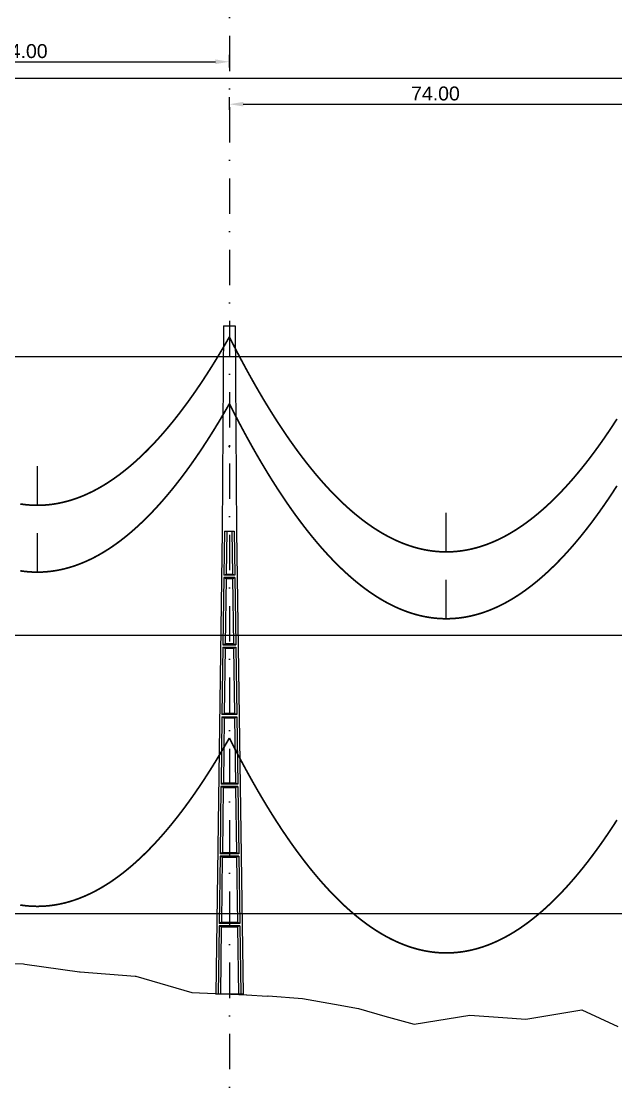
# Model space of a CAD drawing. Header units: metres. Extents: x -121 to 9872, y 3505 to 10721.
# Drawn here: x 2159.4 to 2266.1, y 9567.7 to 9760.2 of the extents above; entities that cross this region are included whole.
import ezdxf

# ---------------------------------------------------------------- set-up
doc = ezdxf.new("R2010")
doc.units = ezdxf.units.M
doc.header["$PDMODE"] = 2
doc.linetypes.add('DASHDOT', pattern=[25.4, 12.7, -6.35, 0, -6.35])
for name, color, linetype in [('CON-EOL- CA MAGNOLIA', 210, 'Continuous'), ('CON-EOL- PROJEÇÃO', 22, 'Continuous'), ('cotas', 7, 'Continuous'), ('Grade', 9, 'Continuous'), ('Ind.Rot', 8, 'DASHDOT'), ('Modelo_CotaTerreno_Perfil', 7, 'Continuous'), ('POSTE DT', 7, 'Continuous')]:
    doc.layers.add(name, color=color, linetype=linetype)
doc.styles.get("Standard").update_dxf_attribs({"font": 'arial.ttf'})
doc.dimstyles.new('ISO-25', dxfattribs={"dimtxt": 2.5, "dimasz": 2.5, "dimexe": 1.25, "dimexo": 0.625, "dimtad": 1, "dimzin": 1, "dimtxsty": 'Standard', "dimcen": 2.5, "dimaunit": 1, "dimadec": 3, "dimazin": 3, "dimtfac": 1, "dimtmove": 0, "dimatfit": 3, "dimfxlon": 1, "dimarcsym": 0})

# ---------------------------------------------------------------- blocks, each defined once
blk = doc.blocks.new('*U1')
at = {"layer": 'POSTE DT', "extrusion": (0, 1, 0)}
for p, q in [((-3.31, 378.23), (-4.05, 262)), ((-3.31, 378.23), (3.31, 378.23)), ((3.31, 378.23), (4.06, 262)), ((-4.05, 262), (-7.72, 0)), ((-4.05, 262), (-4.05, 262)), ((-2.73, 262), (-3.08, 237.05)), ((-2.73, 262), (2.75, 262)), ((-1.42, 262), (-1.77, 237.57)), ((1.43, 262), (1.77, 237.57)), ((2.75, 262), (3.1, 237.05)), ((4.06, 262), (7.72, 0)), ((3.1, 237.05), (-3.08, 237.05)), ((-3.1, 235.74), (-3.63, 197.65)), ((3.11, 235.73), (-3.1, 235.74)), ((-1.8, 235.21), (-2.32, 198.19)), ((1.8, 235.21), (2.32, 198.19)), ((3.11, 235.73), (3.65, 197.65)), ((-3.65, 196.34), (-4.19, 158.25)), ((-2.35, 195.8), (-2.87, 158.8)), ((2.35, 195.8), (2.87, 158.8)), ((3.66, 196.34), (4.2, 158.25)), ((-4.21, 156.94), (-4.74, 118.85)), ((-2.9, 156.39), (-3.42, 119.41)), ((2.91, 156.39), (3.42, 119.41)), ((4.21, 156.94), (4.75, 118.85)), ((-4.76, 117.54), (-5.29, 79.45)), ((4.77, 117.54), (-4.76, 117.54)), ((4.75, 118.85), (-4.74, 118.85)), ((-3.46, 116.98), (-3.97, 80.02)), ((3.46, 116.98), (3.98, 80.02)), ((4.77, 117.54), (5.3, 79.45)), ((5.3, 79.45), (-5.29, 79.45)), ((-5.31, 78.14), (-5.85, 40.06)), ((5.32, 78.14), (-5.31, 78.14)), ((-4.01, 77.57), (-4.53, 40.63)), ((4.01, 77.57), (4.53, 40.63)), ((5.32, 78.14), (5.85, 40.06)), ((-5.86, 38.74), (-6.41, 0)), ((5.87, 38.74), (-5.86, 38.74)), ((5.85, 40.06), (-5.85, 40.06)), ((-4.56, 38.17), (-5.1, 0)), ((4.56, 38.17), (5.1, 0)), ((5.87, 38.74), (6.41, 0)), ((-6.41, 0), (-7.72, 0)), ((-5.1, 0), (-6.41, 0)), ((5.1, 0), (-5.1, 0)), ((6.41, 0), (5.1, 0)), ((7.72, 0), (6.41, 0))]:
    blk.add_line(p, q, dxfattribs=at)
at = {"layer": 'POSTE DT', "ltscale": 3}
for points in [[(-3.65, 196.34), (3.66, 196.34)], [(-3.63, 197.65), (3.65, 197.65)], [(4.2, 158.25), (-4.19, 158.25)], [(-4.21, 156.94), (4.21, 156.94)]]:
    blk.add_lwpolyline(points, dxfattribs=at)
at = {"layer": 'POSTE DT'}
for points, knots in [([(0.25, 309.94), (0.25, 309.93), (0.25, 309.93), (0.25, 309.92), (0.25, 309.91), (0.25, 309.9), (0.25, 309.89), (0.24, 309.85), (0.22, 309.82), (0.19, 309.77), (0.16, 309.74), (0.11, 309.71), (0.08, 309.7), (0.01, 309.68), (-0.02, 309.68), (-0.08, 309.7), (-0.11, 309.71), (-0.16, 309.74), (-0.18, 309.76), (-0.21, 309.8), (-0.22, 309.82), (-0.24, 309.85), (-0.24, 309.87), (-0.25, 309.89), (-0.25, 309.9), (-0.25, 309.92), (-0.25, 309.92), (-0.25, 309.93), (-0.25, 309.94), (-0.25, 309.95), (-0.25, 309.95), (-0.25, 309.96), (-0.25, 309.97), (-0.24, 310), (-0.23, 310.02), (-0.21, 310.07), (-0.2, 310.09), (-0.15, 310.14), (-0.13, 310.15), (-0.07, 310.18), (-0.03, 310.19), (0.03, 310.19), (0.06, 310.18), (0.12, 310.16), (0.14, 310.14), (0.18, 310.11), (0.2, 310.09), (0.21, 310.06), (0.22, 310.05), (0.23, 310.04), (0.24, 310.01), (0.24, 309.99), (0.25, 309.97), (0.25, 309.96), (0.25, 309.95), (0.25, 309.94), (0.25, 309.94), (0.25, 309.94), (0.25, 309.94)], [-54.728303, -54.728303, -54.728303, -54.728303, -54.309038, -54.309038, -53.647169, -53.647169, -52.532885, -52.532885, -48.86224, -48.86224, -45.282765, -45.282765, -41.52867, -41.52867, -37.867486, -37.867486, -34.454589, -34.454589, -31.301423, -31.301423, -28.48103, -28.48103, -26.961755, -26.961755, -25.7544, -25.7544, -25.136228, -25.136228, -24.64409, -24.64409, -24.094201, -24.094201, -23.191199, -23.191199, -20.494482, -20.494482, -17.342863, -17.342863, -13.645538, -13.645538, -9.835989, -9.835989, -6.296781, -6.296781, -3.005029, -3.005029, 0, 0, 0, 1.527594, 1.527594, 3.697216, 3.697216, 4.489727, 4.489727, 5.01438, 5.01438, 5.095313, 5.095313, 5.095313, 5.095313]), ([(-1.77, 237.57), (-1.99, 237.49), (-2.21, 237.4), (-2.64, 237.22), (-2.86, 237.14), (-3.08, 237.05)], [0, 0, 0, 0, 56.660495, 56.660495, 113.412826, 113.412826, 113.412826, 113.412826]), ([(1.77, 237.57), (1.18, 237.57), (0.59, 237.57), (-0.59, 237.57), (-1.18, 237.57), (-1.77, 237.57)], [0, 0, 0, 0, 67.306894, 67.306894, 134.614447, 134.614447, 134.614447, 134.614447]), ([(3.1, 237.05), (2.87, 237.14), (2.65, 237.23), (2.21, 237.4), (1.99, 237.49), (1.77, 237.57)], [0, 0, 0, 0, 56.738948, 56.738948, 113.38731, 113.38731, 113.38731, 113.38731]), ([(-3.1, 235.74), (-2.88, 235.65), (-2.67, 235.56), (-2.23, 235.39), (-2.02, 235.3), (-1.8, 235.21)], [0.055576, 0.055576, 0.055576, 0.055576, 56.767409, 56.767409, 113.50757, 113.50757, 113.50757, 113.50757]), ([(-1.8, 235.21), (-1.2, 235.21), (-0.6, 235.21), (0.6, 235.21), (1.2, 235.21), (1.8, 235.21)], [0, 0, 0, 0, 68.567797, 68.567797, 137.136247, 137.136247, 137.136247, 137.136247]), ([(1.8, 235.21), (2.02, 235.3), (2.24, 235.38), (2.68, 235.56), (2.89, 235.65), (3.11, 235.73)], [0, 0, 0, 0, 56.845349, 56.845349, 113.599799, 113.599799, 113.599799, 113.599799]), ([(-3.65, 196.34), (-3.43, 196.25), (-3.22, 196.16), (-2.78, 195.98), (-2.57, 195.89), (-2.35, 195.8)], [0.054307, 0.054307, 0.054307, 0.054307, 63.527131, 63.527131, 127.063246, 127.063246, 127.063246, 127.063246]), ([(-2.32, 198.19), (-2.54, 198.1), (-2.76, 198.01), (-3.2, 197.83), (-3.41, 197.74), (-3.63, 197.65)], [0, 0, 0, 0, 63.412073, 63.412073, 126.777421, 126.777421, 126.777421, 126.777421]), ([(-2.35, 195.8), (-1.57, 195.8), (-0.78, 195.8), (0.79, 195.8), (1.57, 195.8), (2.35, 195.8)], [0, 0, 0, 0, 89.585713, 89.585713, 179.17191, 179.17191, 179.17191, 179.17191]), ([(2.32, 198.19), (1.55, 198.19), (0.77, 198.19), (-0.77, 198.19), (-1.55, 198.19), (-2.32, 198.19)], [0, 0, 0, 0, 88.31008, 88.31008, 176.620652, 176.620652, 176.620652, 176.620652]), ([(3.65, 197.65), (3.43, 197.74), (3.2, 197.83), (2.76, 198.01), (2.54, 198.1), (2.32, 198.19)], [0, 0, 0, 0, 63.488119, 63.488119, 126.880939, 126.880939, 126.880939, 126.880939]), ([(2.35, 195.8), (2.57, 195.89), (2.79, 195.98), (3.23, 196.16), (3.45, 196.25), (3.66, 196.34)], [0, 0, 0, 0, 63.60246, 63.60246, 127.109696, 127.109696, 127.109696, 127.109696]), ([(-2.87, 158.8), (-3.09, 158.71), (-3.31, 158.62), (-3.75, 158.43), (-3.97, 158.34), (-4.19, 158.25)], [0, 0, 0, 0, 70.301707, 70.301707, 140.590947, 140.590947, 140.590947, 140.590947]), ([(2.87, 158.8), (1.92, 158.8), (0.96, 158.8), (-0.96, 158.8), (-1.91, 158.8), (-2.87, 158.8)], [0, 0, 0, 0, 109.314454, 109.314454, 218.629264, 218.629264, 218.629264, 218.629264]), ([(4.2, 158.25), (3.98, 158.34), (3.76, 158.44), (3.31, 158.62), (3.09, 158.71), (2.87, 158.8)], [0, 0, 0, 0, 70.379198, 70.379198, 140.659718, 140.659718, 140.659718, 140.659718]), ([(-4.21, 156.94), (-3.99, 156.85), (-3.77, 156.75), (-3.34, 156.57), (-3.12, 156.48), (-2.9, 156.39)], [0.053423, 0.053423, 0.053423, 0.053423, 70.429742, 70.429742, 140.90167, 140.90167, 140.90167, 140.90167]), ([(-2.9, 156.39), (-1.94, 156.39), (-0.97, 156.39), (0.97, 156.39), (1.94, 156.39), (2.91, 156.39)], [0, 0, 0, 0, 110.60219, 110.60219, 221.20473, 221.20473, 221.20473, 221.20473]), ([(2.91, 156.39), (3.12, 156.48), (3.34, 156.57), (3.78, 156.75), (4, 156.85), (4.21, 156.94)], [0, 0, 0, 0, 70.506649, 70.506649, 140.914701, 140.914701, 140.914701, 140.914701]), ([(-4.76, 117.54), (-4.54, 117.45), (-4.32, 117.35), (-3.89, 117.17), (-3.67, 117.07), (-3.46, 116.98)], [0.052784, 0.052784, 0.052784, 0.052784, 77.438432, 77.438432, 154.950301, 154.950301, 154.950301, 154.950301]), ([(-3.42, 119.41), (-3.64, 119.32), (-3.86, 119.23), (-4.3, 119.04), (-4.52, 118.95), (-4.74, 118.85)], [0, 0, 0, 0, 77.299547, 77.299547, 154.618634, 154.618634, 154.618634, 154.618634]), ([(-3.46, 116.98), (-2.3, 116.98), (-1.15, 116.98), (1.15, 116.98), (2.31, 116.98), (3.46, 116.98)], [0, 0, 0, 0, 131.617604, 131.617604, 263.235447, 263.235447, 263.235447, 263.235447]), ([(3.42, 119.41), (2.28, 119.41), (1.14, 119.41), (-1.14, 119.41), (-2.28, 119.41), (-3.42, 119.41)], [0, 0, 0, 0, 130.319901, 130.319901, 260.640046, 260.640046, 260.640046, 260.640046]), ([(4.75, 118.85), (4.53, 118.95), (4.31, 119.04), (3.87, 119.23), (3.64, 119.32), (3.42, 119.41)], [0, 0, 0, 0, 77.381597, 77.381597, 154.66183, 154.66183, 154.66183, 154.66183]), ([(3.46, 116.98), (3.68, 117.07), (3.89, 117.17), (4.33, 117.35), (4.55, 117.45), (4.77, 117.54)], [0, 0, 0, 0, 77.520013, 77.520013, 154.938747, 154.938747, 154.938747, 154.938747]), ([(-3.97, 80.02), (-4.19, 79.93), (-4.41, 79.83), (-4.85, 79.64), (-5.07, 79.55), (-5.29, 79.45)], [0, 0, 0, 0, 84.379671, 84.379671, 168.809376, 168.809376, 168.809376, 168.809376]), ([(3.98, 80.02), (2.65, 80.02), (1.33, 80.02), (-1.32, 80.02), (-2.65, 80.02), (-3.97, 80.02)], [0, 0, 0, 0, 151.326157, 151.326157, 302.652465, 302.652465, 302.652465, 302.652465]), ([(5.3, 79.45), (5.08, 79.55), (4.86, 79.64), (4.42, 79.83), (4.2, 79.93), (3.98, 80.02)], [0, 0, 0, 0, 84.46863, 84.46863, 168.833721, 168.833721, 168.833721, 168.833721]), ([(-5.31, 78.14), (-5.09, 78.05), (-4.88, 77.95), (-4.44, 77.76), (-4.23, 77.67), (-4.01, 77.57)], [0.052308, 0.052308, 0.052308, 0.052308, 84.527725, 84.527725, 169.158824, 169.158824, 169.158824, 169.158824]), ([(-4.01, 77.57), (-2.67, 77.57), (-1.34, 77.57), (1.34, 77.57), (2.67, 77.57), (4.01, 77.57)], [0, 0, 0, 0, 152.632212, 152.632212, 305.264569, 305.264569, 305.264569, 305.264569]), ([(4.01, 77.57), (4.23, 77.67), (4.45, 77.76), (4.88, 77.95), (5.1, 78.05), (5.32, 78.14)], [0, 0, 0, 0, 84.616316, 84.616316, 169.129178, 169.129178, 169.129178, 169.129178]), ([(-5.86, 38.74), (-5.65, 38.65), (-5.43, 38.55), (-5, 38.36), (-4.78, 38.26), (-4.56, 38.17)], [0.026524, 0.026524, 0.026524, 0.026524, 91.679563, 91.679563, 183.466041, 183.466041, 183.466041, 183.466041]), ([(-4.53, 40.63), (-4.75, 40.53), (-4.97, 40.44), (-5.41, 40.25), (-5.63, 40.15), (-5.85, 40.06)], [0, 0, 0, 0, 91.523648, 91.523648, 183.126775, 183.126775, 183.126775, 183.126775]), ([(-4.56, 38.17), (-3.04, 38.17), (-1.52, 38.17), (1.52, 38.17), (3.04, 38.17), (4.56, 38.17)], [0, 0, 0, 0, 173.646192, 173.646192, 347.292451, 347.292451, 347.292451, 347.292451]), ([(4.53, 40.63), (3.02, 40.63), (1.51, 40.63), (-1.51, 40.63), (-3.02, 40.63), (-4.53, 40.63)], [0, 0, 0, 0, 172.33304, 172.33304, 344.666151, 344.666151, 344.666151, 344.666151]), ([(5.85, 40.06), (5.63, 40.15), (5.41, 40.25), (4.97, 40.44), (4.75, 40.53), (4.53, 40.63)], [0, 0, 0, 0, 91.621326, 91.621326, 183.137324, 183.137324, 183.137324, 183.137324]), ([(4.56, 38.17), (4.78, 38.26), (5, 38.36), (5.43, 38.55), (5.65, 38.65), (5.87, 38.74)], [0, 0, 0, 0, 91.776928, 91.776928, 183.448614, 183.448614, 183.448614, 183.448614])]:
    blk.add_open_spline(points, degree=3, knots=knots, dxfattribs=at)
blk = doc.blocks.new('*D69')
at = {"layer": 'cotas', "color": 0, "lineweight": -2, "transparency": 16777216}
for p, q in [((2122.76, 9751.94), (2122.76, 9754.19)), ((2196.76, 9751.94), (2196.76, 9754.19)), ((2125.26, 9752.94), (2194.26, 9752.94))]:
    blk.add_line(p, q, dxfattribs=at)
at = {"layer": 'cotas', "color": 0, "transparency": 16777216}
for points in [[(2125.26, 9753.36), (2125.26, 9752.52), (2122.76, 9752.94)], [(2194.26, 9753.36), (2194.26, 9752.52), (2196.76, 9752.94)]]:
    blk.add_solid(points, dxfattribs=at)
at = {"layer": 'Defpoints', "color": 0, "transparency": 16777216}
for p in [(2196.76, 9752.94), (2122.76, 9715.06), (2196.76, 9705.54)]:
    blk.add_point(p, dxfattribs=at)
at = {"layer": 'cotas', "color": 0, "transparency": 16777216, "insert": (2159.76, 9754.84), "char_height": 2.5, "attachment_point": 5}
blk.add_mtext('74.00', dxfattribs=at)
blk = doc.blocks.new('*D70')
at = {"layer": 'cotas', "color": 0, "lineweight": -2, "transparency": 16777216}
for p, q in [((2196.76, 9744.32), (2196.76, 9746.57)), ((2199.26, 9745.32), (2268.26, 9745.32)), ((2270.76, 9744.32), (2270.76, 9746.57))]:
    blk.add_line(p, q, dxfattribs=at)
at = {"layer": 'cotas', "color": 0, "transparency": 16777216}
for points in [[(2199.26, 9745.74), (2199.26, 9744.91), (2196.76, 9745.32)], [(2268.26, 9745.74), (2268.26, 9744.91), (2270.76, 9745.32)]]:
    blk.add_solid(points, dxfattribs=at)
at = {"layer": 'Defpoints', "color": 0, "transparency": 16777216}
for p in [(2270.76, 9745.32), (2196.76, 9705.54), (2270.76, 9698.2)]:
    blk.add_point(p, dxfattribs=at)
at = {"layer": 'cotas', "color": 0, "transparency": 16777216, "insert": (2233.76, 9747.23), "char_height": 2.5, "attachment_point": 5}
blk.add_mtext('74.00', dxfattribs=at)

msp = doc.modelspace()

# ---------------------------------------------------------------- linework, layer by layer
at = {"layer": 'CON-EOL- CA MAGNOLIA'}
for p, q in [((2162.285, 9673.311), (2162.285, 9680.311)), ((2235.708, 9664.948), (2235.708, 9671.948)), ((2162.285, 9661.311), (2162.285, 9668.311)), ((2162.285, 9661.311), (2162.285, 9668.311)), ((2235.708, 9652.948), (2235.708, 9659.948)), ((2235.708, 9652.947), (2235.708, 9659.947))]:
    msp.add_line(p, q, dxfattribs=at)
at = {"layer": 'CON-EOL- CA MAGNOLIA', "const_width": 0.3}
for points in [[(2159.212, 9673.55), (2159.58, 9673.497), (2159.948, 9673.45), (2160.316, 9673.409), (2160.684, 9673.376), (2161.053, 9673.35), (2161.421, 9673.33), (2161.789, 9673.317), (2162.157, 9673.311), (2162.525, 9673.312), (2162.893, 9673.32), (2163.262, 9673.335), (2163.63, 9673.357), (2163.998, 9673.385), (2164.366, 9673.421), (2164.734, 9673.463), (2165.102, 9673.512), (2165.47, 9673.568), (2165.839, 9673.631), (2166.207, 9673.701), (2166.575, 9673.778), (2166.943, 9673.861), (2167.311, 9673.952), (2167.679, 9674.049), (2168.048, 9674.153), (2168.416, 9674.264), (2168.784, 9674.382), (2169.152, 9674.507), (2169.52, 9674.639), (2169.888, 9674.777), (2170.257, 9674.923), (2170.625, 9675.075), (2170.993, 9675.234), (2171.361, 9675.401), (2171.729, 9675.574), (2172.097, 9675.753), (2172.465, 9675.94), (2172.834, 9676.134), (2173.202, 9676.334), (2173.57, 9676.542), (2173.938, 9676.756), (2174.306, 9676.977), (2174.674, 9677.205), (2175.043, 9677.44), (2175.411, 9677.682), (2175.779, 9677.931), (2176.147, 9678.187), (2176.515, 9678.449), (2176.883, 9678.719), (2177.252, 9678.995), (2177.62, 9679.278), (2177.988, 9679.568), (2178.356, 9679.865), (2178.724, 9680.169), (2179.092, 9680.48), (2179.461, 9680.798), (2179.829, 9681.122), (2180.197, 9681.454), (2180.565, 9681.792), (2180.933, 9682.138), (2181.301, 9682.49), (2181.669, 9682.849), (2182.038, 9683.215), (2182.406, 9683.588), (2182.774, 9683.968), (2183.142, 9684.355), (2183.51, 9684.749), (2183.878, 9685.149), (2184.247, 9685.557), (2184.615, 9685.971), (2184.983, 9686.392), (2185.351, 9686.821), (2185.719, 9687.256), (2186.087, 9687.698), (2186.456, 9688.147), (2186.824, 9688.603), (2187.192, 9689.066), (2187.56, 9689.536), (2187.928, 9690.013), (2188.296, 9690.496), (2188.664, 9690.987), (2189.033, 9691.485), (2189.401, 9691.989), (2189.769, 9692.501), (2190.137, 9693.019), (2190.505, 9693.545), (2190.873, 9694.077), (2191.242, 9694.616), (2191.61, 9695.162), (2191.978, 9695.715), (2192.346, 9696.275), (2192.714, 9696.843), (2193.082, 9697.417), (2193.451, 9697.998), (2193.819, 9698.586), (2194.187, 9699.181), (2194.555, 9699.782), (2194.923, 9700.391), (2195.291, 9701.007), (2195.66, 9701.63), (2196.028, 9702.26), (2196.396, 9702.896), (2196.764, 9703.54)], [(2196.764, 9703.54), (2197.132, 9702.812), (2197.5, 9702.09), (2197.868, 9701.375), (2198.237, 9700.668), (2198.605, 9699.967), (2198.973, 9699.274), (2199.341, 9698.587), (2199.709, 9697.908), (2200.077, 9697.235), (2200.446, 9696.57), (2200.814, 9695.911), (2201.182, 9695.26), (2201.55, 9694.615), (2201.918, 9693.977), (2202.286, 9693.347), (2202.655, 9692.723), (2203.023, 9692.106), (2203.391, 9691.496), (2203.759, 9690.894), (2204.127, 9690.298), (2204.495, 9689.709), (2204.864, 9689.127), (2205.232, 9688.552), (2205.6, 9687.984), (2205.968, 9687.423), (2206.336, 9686.869), (2206.704, 9686.322), (2207.072, 9685.782), (2207.441, 9685.249), (2207.809, 9684.723), (2208.177, 9684.203), (2208.545, 9683.691), (2208.913, 9683.185), (2209.281, 9682.687), (2209.65, 9682.195), (2210.018, 9681.711), (2210.386, 9681.233), (2210.754, 9680.762), (2211.122, 9680.299), (2211.49, 9679.842), (2211.859, 9679.392), (2212.227, 9678.949), (2212.595, 9678.513), (2212.963, 9678.083), (2213.331, 9677.661), (2213.699, 9677.246), (2214.067, 9676.837), (2214.436, 9676.436), (2214.804, 9676.041), (2215.172, 9675.654), (2215.54, 9675.273), (2215.908, 9674.899), (2216.276, 9674.532), (2216.645, 9674.172), (2217.013, 9673.819), (2217.381, 9673.473), (2217.749, 9673.133), (2218.117, 9672.801), (2218.485, 9672.476), (2218.854, 9672.157), (2219.222, 9671.845), (2219.59, 9671.54), (2219.958, 9671.243), (2220.326, 9670.951), (2220.694, 9670.667), (2221.063, 9670.39), (2221.431, 9670.12), (2221.799, 9669.856), (2222.167, 9669.6), (2222.535, 9669.35), (2222.903, 9669.108), (2223.271, 9668.872), (2223.64, 9668.643), (2224.008, 9668.421), (2224.376, 9668.205), (2224.744, 9667.997), (2225.112, 9667.796), (2225.48, 9667.601), (2225.849, 9667.414), (2226.217, 9667.233), (2226.585, 9667.059), (2226.953, 9666.892), (2227.321, 9666.732), (2227.689, 9666.578), (2228.058, 9666.432), (2228.426, 9666.293), (2228.794, 9666.16), (2229.162, 9666.034), (2229.53, 9665.916), (2229.898, 9665.804), (2230.266, 9665.699), (2230.635, 9665.6), (2231.003, 9665.509), (2231.371, 9665.425), (2231.739, 9665.347), (2232.107, 9665.276), (2232.475, 9665.212), (2232.844, 9665.156), (2233.212, 9665.105), (2233.58, 9665.062), (2233.948, 9665.026), (2234.316, 9664.997), (2234.684, 9664.974), (2235.053, 9664.958), (2235.421, 9664.95), (2235.789, 9664.948), (2236.157, 9664.953), (2236.525, 9664.964), (2236.893, 9664.983), (2237.262, 9665.009), (2237.63, 9665.041), (2237.998, 9665.081), (2238.366, 9665.127), (2238.734, 9665.18), (2239.102, 9665.24), (2239.47, 9665.307), (2239.839, 9665.38), (2240.207, 9665.461), (2240.575, 9665.548), (2240.943, 9665.643), (2241.311, 9665.744), (2241.679, 9665.852), (2242.048, 9665.967), (2242.416, 9666.089), (2242.784, 9666.218), (2243.152, 9666.353), (2243.52, 9666.496), (2243.888, 9666.645), (2244.257, 9666.801), (2244.625, 9666.965), (2244.993, 9667.135), (2245.361, 9667.311), (2245.729, 9667.495), (2246.097, 9667.686), (2246.465, 9667.884), (2246.834, 9668.088), (2247.202, 9668.299), (2247.57, 9668.517), (2247.938, 9668.743), (2248.306, 9668.975), (2248.674, 9669.214), (2249.043, 9669.459), (2249.411, 9669.712), (2249.779, 9669.971), (2250.147, 9670.238), (2250.515, 9670.511), (2250.883, 9670.792), (2251.252, 9671.079), (2251.62, 9671.373), (2251.988, 9671.674), (2252.356, 9671.982), (2252.724, 9672.296), (2253.092, 9672.618), (2253.461, 9672.946), (2253.829, 9673.282), (2254.197, 9673.624), (2254.565, 9673.974), (2254.933, 9674.33), (2255.301, 9674.693), (2255.669, 9675.063), (2256.038, 9675.44), (2256.406, 9675.823), (2256.774, 9676.214), (2257.142, 9676.612), (2257.51, 9677.016), (2257.878, 9677.428), (2258.247, 9677.846), (2258.615, 9678.271), (2258.983, 9678.704), (2259.351, 9679.143), (2259.719, 9679.589), (2260.087, 9680.042), (2260.456, 9680.502), (2260.824, 9680.969), (2261.192, 9681.442), (2261.56, 9681.923), (2261.928, 9682.411), (2262.296, 9682.906), (2262.664, 9683.407), (2263.033, 9683.915), (2263.401, 9684.431), (2263.769, 9684.953), (2264.137, 9685.483), (2264.505, 9686.019), (2264.873, 9686.562), (2265.242, 9687.112), (2265.61, 9687.669), (2265.978, 9688.233), (2266.346, 9688.804)], [(2159.212, 9661.551), (2159.58, 9661.497), (2159.948, 9661.449), (2160.316, 9661.409), (2160.684, 9661.376), (2161.053, 9661.349), (2161.421, 9661.33), (2161.789, 9661.317), (2162.157, 9661.311), (2162.525, 9661.312), (2162.893, 9661.32), (2163.262, 9661.335), (2163.63, 9661.357), (2163.998, 9661.385), (2164.366, 9661.421), (2164.734, 9661.463), (2165.102, 9661.512), (2165.47, 9661.568), (2165.839, 9661.631), (2166.207, 9661.701), (2166.575, 9661.778), (2166.943, 9661.861), (2167.311, 9661.952), (2167.679, 9662.049), (2168.048, 9662.153), (2168.416, 9662.264), (2168.784, 9662.382), (2169.152, 9662.507), (2169.52, 9662.639), (2169.888, 9662.777), (2170.257, 9662.923), (2170.625, 9663.075), (2170.993, 9663.234), (2171.361, 9663.401), (2171.729, 9663.574), (2172.097, 9663.753), (2172.465, 9663.94), (2172.834, 9664.134), (2173.202, 9664.334), (2173.57, 9664.542), (2173.938, 9664.756), (2174.306, 9664.977), (2174.674, 9665.205), (2175.043, 9665.44), (2175.411, 9665.682), (2175.779, 9665.931), (2176.147, 9666.187), (2176.515, 9666.449), (2176.883, 9666.719), (2177.252, 9666.995), (2177.62, 9667.278), (2177.988, 9667.568), (2178.356, 9667.865), (2178.724, 9668.169), (2179.092, 9668.48), (2179.461, 9668.798), (2179.829, 9669.122), (2180.197, 9669.454), (2180.565, 9669.792), (2180.933, 9670.138), (2181.301, 9670.49), (2181.669, 9670.849), (2182.038, 9671.215), (2182.406, 9671.588), (2182.774, 9671.968), (2183.142, 9672.355), (2183.51, 9672.748), (2183.878, 9673.149), (2184.247, 9673.557), (2184.615, 9673.971), (2184.983, 9674.392), (2185.351, 9674.821), (2185.719, 9675.256), (2186.087, 9675.698), (2186.456, 9676.147), (2186.824, 9676.603), (2187.192, 9677.066), (2187.56, 9677.536), (2187.928, 9678.013), (2188.296, 9678.496), (2188.664, 9678.987), (2189.033, 9679.485), (2189.401, 9679.989), (2189.769, 9680.501), (2190.137, 9681.019), (2190.505, 9681.544), (2190.873, 9682.077), (2191.242, 9682.616), (2191.61, 9683.162), (2191.978, 9683.715), (2192.346, 9684.276), (2192.714, 9684.843), (2193.082, 9685.417), (2193.451, 9685.998), (2193.819, 9686.586), (2194.187, 9687.18), (2194.555, 9687.782), (2194.923, 9688.391), (2195.291, 9689.007), (2195.66, 9689.63), (2196.028, 9690.26), (2196.396, 9690.896), (2196.764, 9691.54)], [(2159.212, 9661.55), (2159.58, 9661.497), (2159.948, 9661.449), (2160.316, 9661.409), (2160.684, 9661.376), (2161.053, 9661.35), (2161.421, 9661.33), (2161.789, 9661.317), (2162.157, 9661.311), (2162.525, 9661.312), (2162.893, 9661.32), (2163.262, 9661.335), (2163.63, 9661.357), (2163.998, 9661.385), (2164.366, 9661.421), (2164.734, 9661.463), (2165.102, 9661.512), (2165.47, 9661.568), (2165.839, 9661.631), (2166.207, 9661.701), (2166.575, 9661.778), (2166.943, 9661.861), (2167.311, 9661.952), (2167.679, 9662.049), (2168.048, 9662.153), (2168.416, 9662.264), (2168.784, 9662.382), (2169.152, 9662.507), (2169.52, 9662.639), (2169.888, 9662.777), (2170.257, 9662.923), (2170.625, 9663.075), (2170.993, 9663.234), (2171.361, 9663.401), (2171.729, 9663.574), (2172.097, 9663.753), (2172.465, 9663.94), (2172.834, 9664.134), (2173.202, 9664.334), (2173.57, 9664.542), (2173.938, 9664.756), (2174.306, 9664.977), (2174.674, 9665.205), (2175.043, 9665.44), (2175.411, 9665.682), (2175.779, 9665.931), (2176.147, 9666.187), (2176.515, 9666.449), (2176.883, 9666.719), (2177.252, 9666.995), (2177.62, 9667.278), (2177.988, 9667.568), (2178.356, 9667.865), (2178.724, 9668.169), (2179.092, 9668.48), (2179.461, 9668.798), (2179.829, 9669.122), (2180.197, 9669.454), (2180.565, 9669.792), (2180.933, 9670.138), (2181.301, 9670.49), (2181.669, 9670.849), (2182.038, 9671.215), (2182.406, 9671.588), (2182.774, 9671.968), (2183.142, 9672.355), (2183.51, 9672.748), (2183.878, 9673.149), (2184.247, 9673.557), (2184.615, 9673.971), (2184.983, 9674.392), (2185.351, 9674.821), (2185.719, 9675.256), (2186.087, 9675.698), (2186.456, 9676.147), (2186.824, 9676.603), (2187.192, 9677.066), (2187.56, 9677.536), (2187.928, 9678.013), (2188.296, 9678.496), (2188.664, 9678.987), (2189.033, 9679.485), (2189.401, 9679.989), (2189.769, 9680.501), (2190.137, 9681.019), (2190.505, 9681.544), (2190.873, 9682.077), (2191.242, 9682.616), (2191.61, 9683.162), (2191.978, 9683.715), (2192.346, 9684.275), (2192.714, 9684.843), (2193.082, 9685.417), (2193.451, 9685.998), (2193.819, 9686.586), (2194.187, 9687.181), (2194.555, 9687.782), (2194.923, 9688.391), (2195.291, 9689.007), (2195.66, 9689.63), (2196.028, 9690.26), (2196.396, 9690.896), (2196.764, 9691.54)], [(2196.764, 9691.54), (2197.132, 9690.811), (2197.5, 9690.09), (2197.868, 9689.375), (2198.237, 9688.668), (2198.605, 9687.967), (2198.973, 9687.274), (2199.341, 9686.587), (2199.709, 9685.908), (2200.077, 9685.235), (2200.446, 9684.57), (2200.814, 9683.911), (2201.182, 9683.259), (2201.55, 9682.615), (2201.918, 9681.977), (2202.286, 9681.347), (2202.655, 9680.723), (2203.023, 9680.106), (2203.391, 9679.496), (2203.759, 9678.894), (2204.127, 9678.298), (2204.495, 9677.709), (2204.864, 9677.127), (2205.232, 9676.552), (2205.6, 9675.984), (2205.968, 9675.423), (2206.336, 9674.869), (2206.704, 9674.322), (2207.072, 9673.782), (2207.441, 9673.249), (2207.809, 9672.723), (2208.177, 9672.203), (2208.545, 9671.691), (2208.913, 9671.185), (2209.281, 9670.687), (2209.65, 9670.195), (2210.018, 9669.711), (2210.386, 9669.233), (2210.754, 9668.762), (2211.122, 9668.299), (2211.49, 9667.842), (2211.859, 9667.392), (2212.227, 9666.949), (2212.595, 9666.513), (2212.963, 9666.083), (2213.331, 9665.661), (2213.699, 9665.246), (2214.067, 9664.837), (2214.436, 9664.436), (2214.804, 9664.041), (2215.172, 9663.654), (2215.54, 9663.273), (2215.908, 9662.899), (2216.276, 9662.532), (2216.645, 9662.172), (2217.013, 9661.819), (2217.381, 9661.473), (2217.749, 9661.133), (2218.117, 9660.801), (2218.485, 9660.476), (2218.854, 9660.157), (2219.222, 9659.845), (2219.59, 9659.54), (2219.958, 9659.242), (2220.326, 9658.951), (2220.694, 9658.667), (2221.063, 9658.39), (2221.431, 9658.12), (2221.799, 9657.856), (2222.167, 9657.6), (2222.535, 9657.35), (2222.903, 9657.108), (2223.271, 9656.872), (2223.64, 9656.643), (2224.008, 9656.421), (2224.376, 9656.205), (2224.744, 9655.997), (2225.112, 9655.796), (2225.48, 9655.601), (2225.849, 9655.414), (2226.217, 9655.233), (2226.585, 9655.059), (2226.953, 9654.892), (2227.321, 9654.732), (2227.689, 9654.578), (2228.058, 9654.432), (2228.426, 9654.293), (2228.794, 9654.16), (2229.162, 9654.034), (2229.53, 9653.916), (2229.898, 9653.804), (2230.266, 9653.699), (2230.635, 9653.6), (2231.003, 9653.509), (2231.371, 9653.425), (2231.739, 9653.347), (2232.107, 9653.276), (2232.475, 9653.213), (2232.844, 9653.156), (2233.212, 9653.106), (2233.58, 9653.062), (2233.948, 9653.026), (2234.316, 9652.997), (2234.684, 9652.974), (2235.053, 9652.958), (2235.421, 9652.95), (2235.789, 9652.948), (2236.157, 9652.953), (2236.525, 9652.964), (2236.893, 9652.983), (2237.262, 9653.009), (2237.63, 9653.041), (2237.998, 9653.08), (2238.366, 9653.127), (2238.734, 9653.18), (2239.102, 9653.24), (2239.47, 9653.307), (2239.839, 9653.38), (2240.207, 9653.461), (2240.575, 9653.548), (2240.943, 9653.643), (2241.311, 9653.744), (2241.679, 9653.852), (2242.048, 9653.967), (2242.416, 9654.089), (2242.784, 9654.218), (2243.152, 9654.353), (2243.52, 9654.496), (2243.888, 9654.645), (2244.257, 9654.801), (2244.625, 9654.964), (2244.993, 9655.135), (2245.361, 9655.311), (2245.729, 9655.495), (2246.097, 9655.686), (2246.465, 9655.883), (2246.834, 9656.088), (2247.202, 9656.299), (2247.57, 9656.517), (2247.938, 9656.743), (2248.306, 9656.975), (2248.674, 9657.213), (2249.043, 9657.459), (2249.411, 9657.712), (2249.779, 9657.971), (2250.147, 9658.238), (2250.515, 9658.511), (2250.883, 9658.792), (2251.252, 9659.079), (2251.62, 9659.373), (2251.988, 9659.674), (2252.356, 9659.982), (2252.724, 9660.296), (2253.092, 9660.618), (2253.461, 9660.946), (2253.829, 9661.282), (2254.197, 9661.624), (2254.565, 9661.973), (2254.933, 9662.33), (2255.301, 9662.693), (2255.669, 9663.063), (2256.038, 9663.44), (2256.406, 9663.823), (2256.774, 9664.214), (2257.142, 9664.612), (2257.51, 9665.016), (2257.878, 9665.428), (2258.247, 9665.846), (2258.615, 9666.271), (2258.983, 9666.704), (2259.351, 9667.143), (2259.719, 9667.589), (2260.087, 9668.042), (2260.456, 9668.502), (2260.824, 9668.969), (2261.192, 9669.442), (2261.56, 9669.923), (2261.928, 9670.411), (2262.296, 9670.905), (2262.664, 9671.407), (2263.033, 9671.915), (2263.401, 9672.431), (2263.769, 9672.953), (2264.137, 9673.483), (2264.505, 9674.019), (2264.873, 9674.562), (2265.242, 9675.112), (2265.61, 9675.669), (2265.978, 9676.233), (2266.346, 9676.804)], [(2196.764, 9691.54), (2197.132, 9690.811), (2197.5, 9690.09), (2197.868, 9689.375), (2198.237, 9688.668), (2198.605, 9687.967), (2198.973, 9687.274), (2199.341, 9686.587), (2199.709, 9685.908), (2200.077, 9685.235), (2200.446, 9684.57), (2200.814, 9683.911), (2201.182, 9683.26), (2201.55, 9682.615), (2201.918, 9681.977), (2202.286, 9681.347), (2202.655, 9680.723), (2203.023, 9680.106), (2203.391, 9679.496), (2203.759, 9678.894), (2204.127, 9678.298), (2204.495, 9677.709), (2204.864, 9677.127), (2205.232, 9676.552), (2205.6, 9675.984), (2205.968, 9675.423), (2206.336, 9674.869), (2206.704, 9674.322), (2207.072, 9673.782), (2207.441, 9673.249), (2207.809, 9672.723), (2208.177, 9672.203), (2208.545, 9671.691), (2208.913, 9671.185), (2209.281, 9670.687), (2209.65, 9670.195), (2210.018, 9669.711), (2210.386, 9669.233), (2210.754, 9668.762), (2211.122, 9668.299), (2211.49, 9667.842), (2211.859, 9667.392), (2212.227, 9666.949), (2212.595, 9666.513), (2212.963, 9666.083), (2213.331, 9665.661), (2213.699, 9665.246), (2214.067, 9664.837), (2214.436, 9664.436), (2214.804, 9664.041), (2215.172, 9663.654), (2215.54, 9663.273), (2215.908, 9662.899), (2216.276, 9662.532), (2216.645, 9662.172), (2217.013, 9661.819), (2217.381, 9661.473), (2217.749, 9661.133), (2218.117, 9660.801), (2218.485, 9660.476), (2218.854, 9660.157), (2219.222, 9659.845), (2219.59, 9659.54), (2219.958, 9659.242), (2220.326, 9658.951), (2220.694, 9658.667), (2221.063, 9658.39), (2221.431, 9658.12), (2221.799, 9657.856), (2222.167, 9657.6), (2222.535, 9657.35), (2222.903, 9657.108), (2223.271, 9656.872), (2223.64, 9656.643), (2224.008, 9656.421), (2224.376, 9656.205), (2224.744, 9655.997), (2225.112, 9655.796), (2225.48, 9655.601), (2225.849, 9655.414), (2226.217, 9655.233), (2226.585, 9655.059), (2226.953, 9654.892), (2227.321, 9654.732), (2227.689, 9654.578), (2228.058, 9654.432), (2228.426, 9654.293), (2228.794, 9654.16), (2229.162, 9654.034), (2229.53, 9653.916), (2229.898, 9653.804), (2230.266, 9653.699), (2230.635, 9653.6), (2231.003, 9653.509), (2231.371, 9653.425), (2231.739, 9653.347), (2232.107, 9653.276), (2232.475, 9653.212), (2232.844, 9653.156), (2233.212, 9653.105), (2233.58, 9653.062), (2233.948, 9653.026), (2234.316, 9652.997), (2234.684, 9652.974), (2235.053, 9652.958), (2235.421, 9652.95), (2235.789, 9652.948), (2236.157, 9652.953), (2236.525, 9652.964), (2236.893, 9652.983), (2237.262, 9653.009), (2237.63, 9653.041), (2237.998, 9653.08), (2238.366, 9653.127), (2238.734, 9653.18), (2239.102, 9653.24), (2239.47, 9653.307), (2239.839, 9653.38), (2240.207, 9653.461), (2240.575, 9653.548), (2240.943, 9653.643), (2241.311, 9653.744), (2241.679, 9653.852), (2242.048, 9653.967), (2242.416, 9654.089), (2242.784, 9654.218), (2243.152, 9654.353), (2243.52, 9654.496), (2243.888, 9654.645), (2244.257, 9654.801), (2244.625, 9654.964), (2244.993, 9655.135), (2245.361, 9655.311), (2245.729, 9655.495), (2246.097, 9655.686), (2246.465, 9655.884), (2246.834, 9656.088), (2247.202, 9656.299), (2247.57, 9656.517), (2247.938, 9656.743), (2248.306, 9656.975), (2248.674, 9657.214), (2249.043, 9657.459), (2249.411, 9657.712), (2249.779, 9657.971), (2250.147, 9658.238), (2250.515, 9658.511), (2250.883, 9658.792), (2251.252, 9659.079), (2251.62, 9659.373), (2251.988, 9659.674), (2252.356, 9659.981), (2252.724, 9660.296), (2253.092, 9660.618), (2253.461, 9660.946), (2253.829, 9661.282), (2254.197, 9661.624), (2254.565, 9661.974), (2254.933, 9662.33), (2255.301, 9662.693), (2255.669, 9663.063), (2256.038, 9663.44), (2256.406, 9663.823), (2256.774, 9664.214), (2257.142, 9664.612), (2257.51, 9665.016), (2257.878, 9665.428), (2258.247, 9665.846), (2258.615, 9666.271), (2258.983, 9666.704), (2259.351, 9667.143), (2259.719, 9667.589), (2260.087, 9668.042), (2260.456, 9668.502), (2260.824, 9668.969), (2261.192, 9669.442), (2261.56, 9669.923), (2261.928, 9670.411), (2262.296, 9670.906), (2262.664, 9671.407), (2263.033, 9671.915), (2263.401, 9672.431), (2263.769, 9672.953), (2264.137, 9673.483), (2264.505, 9674.019), (2264.873, 9674.562), (2265.242, 9675.112), (2265.61, 9675.669), (2265.978, 9676.233), (2266.346, 9676.804)]]:
    msp.add_lwpolyline(points, dxfattribs=at)
at = {"layer": 'CON-EOL- PROJEÇÃO', "const_width": 0.3}
for points in [[(2159.212, 9601.55), (2159.58, 9601.497), (2159.948, 9601.45), (2160.316, 9601.409), (2160.684, 9601.376), (2161.053, 9601.35), (2161.421, 9601.33), (2161.789, 9601.317), (2162.157, 9601.311), (2162.525, 9601.312), (2162.893, 9601.32), (2163.262, 9601.335), (2163.63, 9601.357), (2163.998, 9601.385), (2164.366, 9601.421), (2164.734, 9601.463), (2165.102, 9601.512), (2165.47, 9601.568), (2165.839, 9601.631), (2166.207, 9601.701), (2166.575, 9601.778), (2166.943, 9601.861), (2167.311, 9601.952), (2167.679, 9602.049), (2168.048, 9602.153), (2168.416, 9602.264), (2168.784, 9602.382), (2169.152, 9602.507), (2169.52, 9602.639), (2169.888, 9602.777), (2170.257, 9602.923), (2170.625, 9603.075), (2170.993, 9603.234), (2171.361, 9603.401), (2171.729, 9603.574), (2172.097, 9603.753), (2172.465, 9603.94), (2172.834, 9604.134), (2173.202, 9604.334), (2173.57, 9604.542), (2173.938, 9604.756), (2174.306, 9604.977), (2174.674, 9605.205), (2175.043, 9605.44), (2175.411, 9605.682), (2175.779, 9605.931), (2176.147, 9606.187), (2176.515, 9606.449), (2176.883, 9606.719), (2177.252, 9606.995), (2177.62, 9607.278), (2177.988, 9607.568), (2178.356, 9607.865), (2178.724, 9608.169), (2179.092, 9608.48), (2179.461, 9608.798), (2179.829, 9609.122), (2180.197, 9609.454), (2180.565, 9609.792), (2180.933, 9610.138), (2181.301, 9610.49), (2181.669, 9610.849), (2182.038, 9611.215), (2182.406, 9611.588), (2182.774, 9611.968), (2183.142, 9612.355), (2183.51, 9612.748), (2183.878, 9613.149), (2184.247, 9613.557), (2184.615, 9613.971), (2184.983, 9614.392), (2185.351, 9614.821), (2185.719, 9615.256), (2186.087, 9615.698), (2186.456, 9616.147), (2186.824, 9616.603), (2187.192, 9617.066), (2187.56, 9617.536), (2187.928, 9618.013), (2188.296, 9618.496), (2188.664, 9618.987), (2189.033, 9619.485), (2189.401, 9619.989), (2189.769, 9620.501), (2190.137, 9621.019), (2190.505, 9621.544), (2190.873, 9622.077), (2191.242, 9622.616), (2191.61, 9623.162), (2191.978, 9623.715), (2192.346, 9624.276), (2192.714, 9624.843), (2193.082, 9625.417), (2193.451, 9625.998), (2193.819, 9626.586), (2194.187, 9627.181), (2194.555, 9627.782), (2194.923, 9628.391), (2195.291, 9629.007), (2195.66, 9629.63), (2196.028, 9630.26), (2196.396, 9630.896), (2196.764, 9631.54)], [(2196.764, 9631.54), (2197.132, 9630.811), (2197.5, 9630.09), (2197.868, 9629.375), (2198.237, 9628.668), (2198.605, 9627.967), (2198.973, 9627.274), (2199.341, 9626.587), (2199.709, 9625.908), (2200.077, 9625.235), (2200.446, 9624.57), (2200.814, 9623.911), (2201.182, 9623.26), (2201.55, 9622.615), (2201.918, 9621.977), (2202.286, 9621.347), (2202.655, 9620.723), (2203.023, 9620.106), (2203.391, 9619.496), (2203.759, 9618.894), (2204.127, 9618.298), (2204.495, 9617.709), (2204.864, 9617.127), (2205.232, 9616.552), (2205.6, 9615.984), (2205.968, 9615.423), (2206.336, 9614.869), (2206.704, 9614.322), (2207.072, 9613.782), (2207.441, 9613.249), (2207.809, 9612.723), (2208.177, 9612.203), (2208.545, 9611.691), (2208.913, 9611.185), (2209.281, 9610.687), (2209.65, 9610.195), (2210.018, 9609.711), (2210.386, 9609.233), (2210.754, 9608.762), (2211.122, 9608.299), (2211.49, 9607.842), (2211.859, 9607.392), (2212.227, 9606.949), (2212.595, 9606.513), (2212.963, 9606.083), (2213.331, 9605.661), (2213.699, 9605.246), (2214.067, 9604.837), (2214.436, 9604.436), (2214.804, 9604.041), (2215.172, 9603.654), (2215.54, 9603.273), (2215.908, 9602.899), (2216.276, 9602.532), (2216.645, 9602.172), (2217.013, 9601.819), (2217.381, 9601.473), (2217.749, 9601.133), (2218.117, 9600.801), (2218.485, 9600.476), (2218.854, 9600.157), (2219.222, 9599.845), (2219.59, 9599.54), (2219.958, 9599.243), (2220.326, 9598.951), (2220.694, 9598.667), (2221.063, 9598.39), (2221.431, 9598.12), (2221.799, 9597.856), (2222.167, 9597.6), (2222.535, 9597.35), (2222.903, 9597.107), (2223.271, 9596.872), (2223.64, 9596.643), (2224.008, 9596.421), (2224.376, 9596.205), (2224.744, 9595.997), (2225.112, 9595.796), (2225.48, 9595.601), (2225.849, 9595.414), (2226.217, 9595.233), (2226.585, 9595.059), (2226.953, 9594.892), (2227.321, 9594.732), (2227.689, 9594.578), (2228.058, 9594.432), (2228.426, 9594.293), (2228.794, 9594.16), (2229.162, 9594.034), (2229.53, 9593.916), (2229.898, 9593.804), (2230.266, 9593.699), (2230.635, 9593.6), (2231.003, 9593.509), (2231.371, 9593.425), (2231.739, 9593.347), (2232.107, 9593.276), (2232.475, 9593.212), (2232.844, 9593.156), (2233.212, 9593.105), (2233.58, 9593.062), (2233.948, 9593.026), (2234.316, 9592.997), (2234.684, 9592.974), (2235.053, 9592.958), (2235.421, 9592.95), (2235.789, 9592.948), (2236.157, 9592.953), (2236.525, 9592.964), (2236.893, 9592.983), (2237.262, 9593.009), (2237.63, 9593.041), (2237.998, 9593.081), (2238.366, 9593.127), (2238.734, 9593.18), (2239.102, 9593.24), (2239.47, 9593.307), (2239.839, 9593.38), (2240.207, 9593.461), (2240.575, 9593.548), (2240.943, 9593.643), (2241.311, 9593.744), (2241.679, 9593.852), (2242.048, 9593.967), (2242.416, 9594.089), (2242.784, 9594.218), (2243.152, 9594.353), (2243.52, 9594.496), (2243.888, 9594.645), (2244.257, 9594.801), (2244.625, 9594.965), (2244.993, 9595.135), (2245.361, 9595.311), (2245.729, 9595.495), (2246.097, 9595.686), (2246.465, 9595.884), (2246.834, 9596.088), (2247.202, 9596.299), (2247.57, 9596.517), (2247.938, 9596.743), (2248.306, 9596.975), (2248.674, 9597.213), (2249.043, 9597.459), (2249.411, 9597.712), (2249.779, 9597.971), (2250.147, 9598.238), (2250.515, 9598.511), (2250.883, 9598.792), (2251.252, 9599.079), (2251.62, 9599.373), (2251.988, 9599.674), (2252.356, 9599.981), (2252.724, 9600.296), (2253.092, 9600.618), (2253.461, 9600.946), (2253.829, 9601.282), (2254.197, 9601.624), (2254.565, 9601.973), (2254.933, 9602.33), (2255.301, 9602.693), (2255.669, 9603.063), (2256.038, 9603.44), (2256.406, 9603.823), (2256.774, 9604.214), (2257.142, 9604.612), (2257.51, 9605.016), (2257.878, 9605.428), (2258.247, 9605.846), (2258.615, 9606.271), (2258.983, 9606.704), (2259.351, 9607.143), (2259.719, 9607.589), (2260.087, 9608.042), (2260.456, 9608.502), (2260.824, 9608.969), (2261.192, 9609.442), (2261.56, 9609.923), (2261.928, 9610.411), (2262.296, 9610.906), (2262.664, 9611.407), (2263.033, 9611.915), (2263.401, 9612.431), (2263.769, 9612.953), (2264.137, 9613.483), (2264.505, 9614.019), (2264.873, 9614.562), (2265.242, 9615.112), (2265.61, 9615.669), (2265.978, 9616.233), (2266.346, 9616.804)]]:
    msp.add_lwpolyline(points, dxfattribs=at)
at = {"layer": 'Grade'}
for points in [[(0, 9750), (9859.453, 9750)], [(0, 9700), (9859.453, 9700)], [(0, 9650), (9859.453, 9650)], [(0, 9600), (9859.453, 9600)]]:
    msp.add_lwpolyline(points, dxfattribs=at)
at = {"layer": 'Ind.Rot', "linetype": 'DASHDOT', "ltscale": 0.5}
msp.add_lwpolyline([(2196.764, 10500), (2196.764, 8300)], dxfattribs=at)
at = {"layer": 'Modelo_CotaTerreno_Perfil', "linetype": 'Continuous', "lineweight": -3}
msp.add_lwpolyline([(2149.897, 9591.197), (2159.787, 9590.962), (2160.061, 9590.924), (2169.825, 9589.581), (2169.959, 9589.564), (2179.852, 9588.798), (2179.99, 9588.781), (2190.017, 9585.819), (2199.85, 9585.407), (2199.89, 9585.398), (2203.536, 9585.175), (2203.753, 9585.222), (2209.878, 9584.759), (2215.609, 9583.74), (2219.924, 9582.978), (2224.702, 9581.595), (2229.951, 9580.149), (2239.95, 9581.752), (2245.854, 9581.338), (2250.012, 9581.045), (2260.013, 9582.749), (2266.5, 9579.761)], dxfattribs=at)

# ---------------------------------------------------------------- block references
at = {"layer": 'POSTE DT', "xscale": 0.3172702451939489, "yscale": 0.3172702451939489, "zscale": 0.3172702451939489}
msp.add_blockref('*U1', (2196.764, 9585.54), dxfattribs=at)

# ---------------------------------------------------------------- dimensions: what is measured, and where the dimension line sits
at = {"layer": 'cotas'}
for base, p1, p2, picture, middle in [((2196.764, 9752.94), (2122.764, 9715.06), (2196.764, 9705.54), '*D69', (2159.764, 9754.841)), ((2270.764, 9745.325), (2196.764, 9705.54), (2270.764, 9698.2), '*D70', (2233.764, 9747.226))]:
    dim = msp.add_linear_dim(base=base, p1=p1, p2=p2, dimstyle='ISO-25', dxfattribs=at)
    dim.commit()
    dim.dimension.update_dxf_attribs({"geometry": picture, "text_midpoint": middle})

doc.saveas('drawing.dxf')
